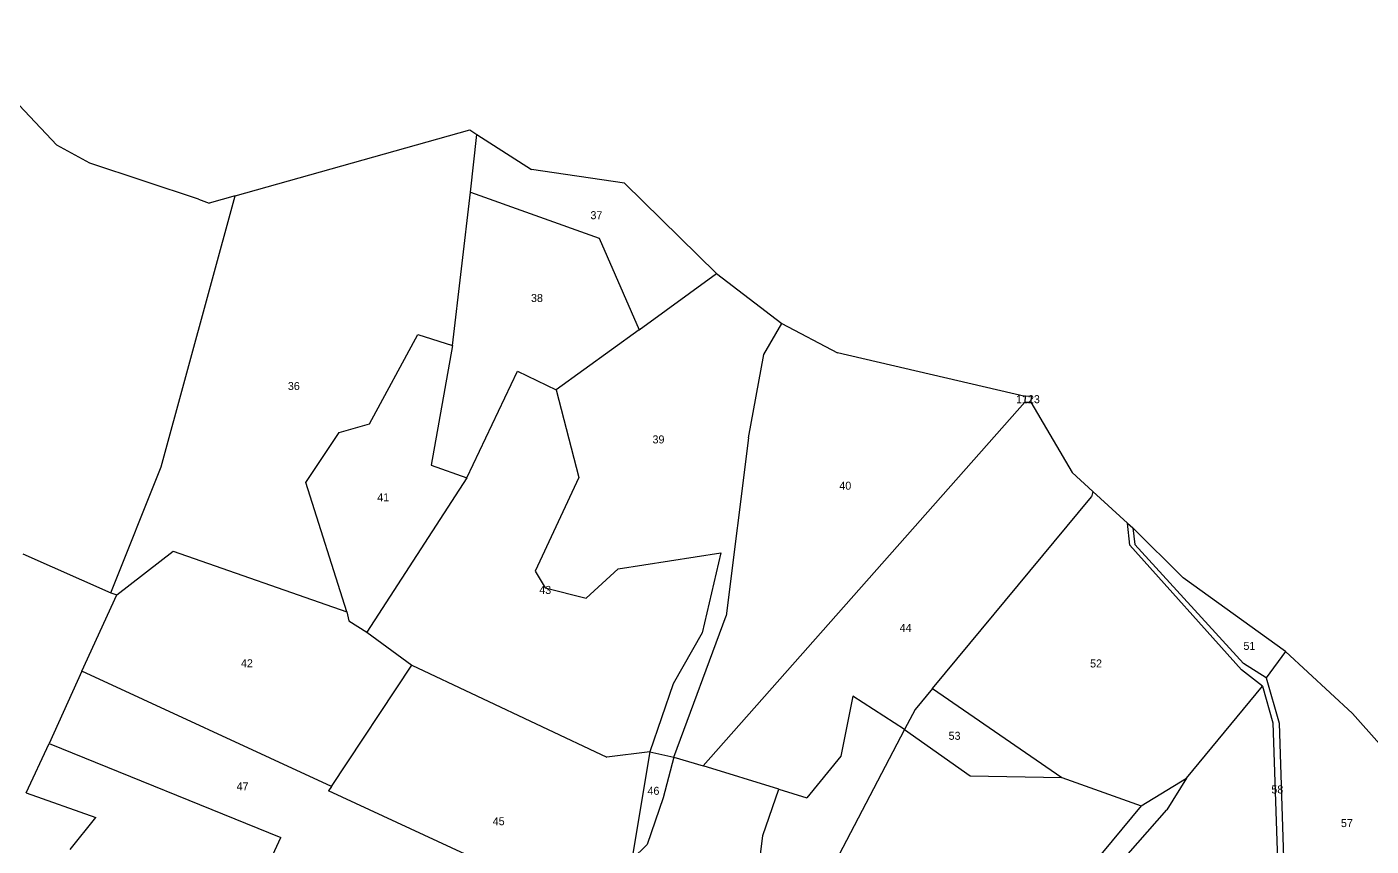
# Model space of a CAD drawing. Header units: metres. Extents: x 219366 to 221903, y 2706406 to 2707870.
# Drawn here: x 220212 to 220631.9, y 2707598.6 to 2707854.7 of the extents above; entities that cross this region are included whole.
import ezdxf
from ezdxf.enums import TextEntityAlignment as Align

# ---------------------------------------------------------------- set-up
doc = ezdxf.new("R2010")
doc.units = ezdxf.units.M

msp = doc.modelspace()

# ---------------------------------------------------------------- linework, layer by layer
at = {"layer": 'LIN'}
for p, q in [((220221.36, 2707817.74), (220186.45, 2707854.69)), ((220277.06, 2707801.91), (220350.38, 2707822.49)), ((220350.38, 2707822.49), (220352.57, 2707821.09)), ((220350.53, 2707803.01), (220352.57, 2707821.09)), ((220352.57, 2707821.09), (220369.58, 2707810.15)), ((220231.67, 2707812.14), (220221.36, 2707817.74)), ((220265.63, 2707800.83), (220231.67, 2707812.14)), ((220398.71, 2707805.82), (220369.58, 2707810.15)), ((220427.45, 2707777.58), (220398.71, 2707805.82)), ((220253.93, 2707717.17), (220277.06, 2707801.91)), ((220277.06, 2707801.91), (220268.96, 2707799.55)), ((220344.94, 2707755.13), (220350.53, 2707803.01)), ((220350.53, 2707803.01), (220390.81, 2707788.68)), ((220265.63, 2707800.83), (220268.96, 2707799.55)), ((220390.81, 2707788.68), (220403.3, 2707760)), ((220403.3, 2707760), (220427.45, 2707777.58)), ((220427.45, 2707777.58), (220447.81, 2707761.95)), ((220403.3, 2707760), (220377.36, 2707741.28)), ((220442.25, 2707752.3), (220447.81, 2707761.95)), ((220447.81, 2707761.95), (220465.18, 2707752.83)), ((220319.07, 2707730.63), (220334.08, 2707758.59)), ((220334.08, 2707758.59), (220344.94, 2707755.13)), ((220344.94, 2707755.13), (220338.33, 2707717.69)), ((220437.45, 2707726.2), (220442.25, 2707752.3)), ((220523.78, 2707739.2), (220465.18, 2707752.83)), ((220349.46, 2707713.74), (220365.29, 2707747.06)), ((220365.29, 2707747.06), (220377.36, 2707741.28)), ((220377.36, 2707741.28), (220384.39, 2707713.88)), ((220523.78, 2707739.2), (220523.76, 2707737.44)), ((220525.67, 2707739.29), (220523.78, 2707739.2)), ((220525.67, 2707739.29), (220525.63, 2707737.34)), ((220523.76, 2707737.44), (220423.21, 2707623.69)), ((220523.76, 2707737.44), (220525.63, 2707737.34)), ((220525.63, 2707737.34), (220538.51, 2707715.42)), ((220309.55, 2707727.92), (220319.07, 2707730.63)), ((220299.11, 2707712.31), (220309.55, 2707727.92)), ((220437.45, 2707726.2), (220430.42, 2707670.59)), ((220238.2, 2707677.8), (220253.93, 2707717.17)), ((220338.33, 2707717.69), (220349.46, 2707713.74)), ((220349.46, 2707713.74), (220318.15, 2707665.48)), ((220384.39, 2707713.88), (220370.77, 2707684.56)), ((220544.96, 2707709.5), (220538.51, 2707715.42)), ((220311.95, 2707671.85), (220299.11, 2707712.31)), ((220544.96, 2707709.5), (220544.51, 2707707.75)), ((220544.96, 2707709.5), (220555.79, 2707699.57)), ((220494.84, 2707647.88), (220544.51, 2707707.75)), ((220556.5, 2707692.67), (220555.79, 2707699.57)), ((220555.79, 2707699.57), (220557.43, 2707698.09)), ((220557.43, 2707698.09), (220558.06, 2707692.87)), ((220557.43, 2707698.09), (220573.16, 2707682.48)), ((220591.36, 2707653.74), (220556.5, 2707692.67)), ((220558.06, 2707692.87), (220592.06, 2707655.69)), ((220210.74, 2707690.02), (220238.2, 2707677.8)), ((220240.12, 2707677.13), (220257.69, 2707690.83)), ((220257.69, 2707690.83), (220311.95, 2707671.85)), ((220396.74, 2707685.32), (220428.81, 2707690.3)), ((220428.81, 2707690.3), (220422.94, 2707665.34)), ((220370.77, 2707684.56), (220373.91, 2707679.37)), ((220386.66, 2707676.17), (220396.74, 2707685.32)), ((220373.91, 2707679.37), (220386.66, 2707676.17)), ((220605.13, 2707659.45), (220573.16, 2707682.48)), ((220229.18, 2707653.27), (220240.12, 2707677.13)), ((220238.2, 2707677.8), (220240.12, 2707677.13)), ((220311.95, 2707671.85), (220312.55, 2707669.08)), ((220312.55, 2707669.08), (220318.15, 2707665.48)), ((220414.11, 2707626.46), (220430.42, 2707670.59)), ((220318.15, 2707665.48), (220332.28, 2707655.18)), ((220422.94, 2707665.34), (220413.91, 2707649.4)), ((220605.13, 2707659.45), (220599.11, 2707651.25)), ((220605.13, 2707659.45), (220626.12, 2707640.08)), ((220307.2, 2707617.29), (220332.28, 2707655.18)), ((220332.28, 2707655.18), (220393.12, 2707626.45)), ((220599.11, 2707651.25), (220592.06, 2707655.69)), ((220229.18, 2707653.27), (220219.01, 2707630.75)), ((220307.2, 2707617.29), (220229.18, 2707653.27)), ((220597.92, 2707648.67), (220591.36, 2707653.74)), ((220599.11, 2707651.25), (220603.14, 2707637.1)), ((220413.91, 2707649.4), (220406.64, 2707628.08)), ((220494.84, 2707647.88), (220489.42, 2707641.28)), ((220494.84, 2707647.88), (220535.28, 2707620.09)), ((220574.21, 2707619.87), (220597.92, 2707648.67)), ((220597.92, 2707648.67), (220601.23, 2707637.15)), ((220469.99, 2707645.48), (220466.26, 2707626.71)), ((220486.09, 2707635.04), (220469.99, 2707645.48)), ((220489.42, 2707641.28), (220486.09, 2707635.04)), ((220634.49, 2707630.6), (220626.12, 2707640.08)), ((220486.09, 2707635.04), (220463.28, 2707591.25)), ((220486.09, 2707635.04), (220506.62, 2707620.55)), ((220601.23, 2707637.15), (220602.69, 2707594.16)), ((220603.14, 2707637.1), (220604.5, 2707594.99)), ((220211.83, 2707615.26), (220219.01, 2707630.75)), ((220219.01, 2707630.75), (220291.3, 2707601.31)), ((220406.64, 2707628.08), (220393.12, 2707626.45)), ((220406.64, 2707628.08), (220400.92, 2707594.49)), ((220406.64, 2707628.08), (220414.11, 2707626.46)), ((220414.11, 2707626.46), (220410.72, 2707613.77)), ((220414.11, 2707626.46), (220423.21, 2707623.69)), ((220466.26, 2707626.71), (220455.59, 2707613.71)), ((220446.9, 2707616.38), (220423.21, 2707623.69)), ((220506.62, 2707620.55), (220535.28, 2707620.09)), ((220307.2, 2707617.29), (220306.27, 2707615.88)), ((220441.89, 2707602), (220446.9, 2707616.38)), ((220446.9, 2707616.38), (220455.59, 2707613.71)), ((220535.28, 2707620.09), (220560.06, 2707611.22)), ((220560.06, 2707611.22), (220574.21, 2707619.87)), ((220574.21, 2707619.87), (220568.09, 2707610.01)), ((220211.83, 2707615.26), (220233.5, 2707607.61)), ((220348.9, 2707596.12), (220306.27, 2707615.88)), ((220410.72, 2707613.77), (220405.73, 2707599.15)), ((220560.06, 2707611.22), (220540.08, 2707587.08)), ((220541.38, 2707579.72), (220568.09, 2707610.01)), ((220225.55, 2707597.57), (220233.5, 2707607.61)), ((220281.25, 2707579.52), (220291.3, 2707601.31)), ((220439.23, 2707581.17), (220441.89, 2707602)), ((220400.92, 2707594.49), (220405.73, 2707599.15))]:
    msp.add_line(p, q, dxfattribs=at)

# ---------------------------------------------------------------- texts
at = {"layer": 'PAR'}
for s, p in [('37', (220389.9, 2707795.83)), ('38', (220371.33, 2707769.95)), ('36', (220295.39, 2707742.44)), ('1123', (220524.7, 2707738.32)), ('39', (220409.29, 2707725.75)), ('41', (220323.3, 2707707.64)), ('40', (220467.65, 2707711.28)), ('43', (220373.91, 2707678.7)), ('44', (220486.48, 2707666.83)), ('51', (220593.87, 2707661.2)), ('42', (220280.73, 2707655.8)), ('52', (220545.97, 2707655.72)), ('53', (220501.78, 2707633.11)), ('47', (220279.37, 2707617.31)), ('46', (220407.72, 2707615.92)), ('58', (220602.59, 2707616.35)), ('45', (220359.38, 2707606.39)), ('57', (220624.33, 2707605.82))]:
    msp.add_text(s, height=2.5, dxfattribs=at).set_placement(p, align=Align.MIDDLE)

doc.saveas('drawing.dxf')
